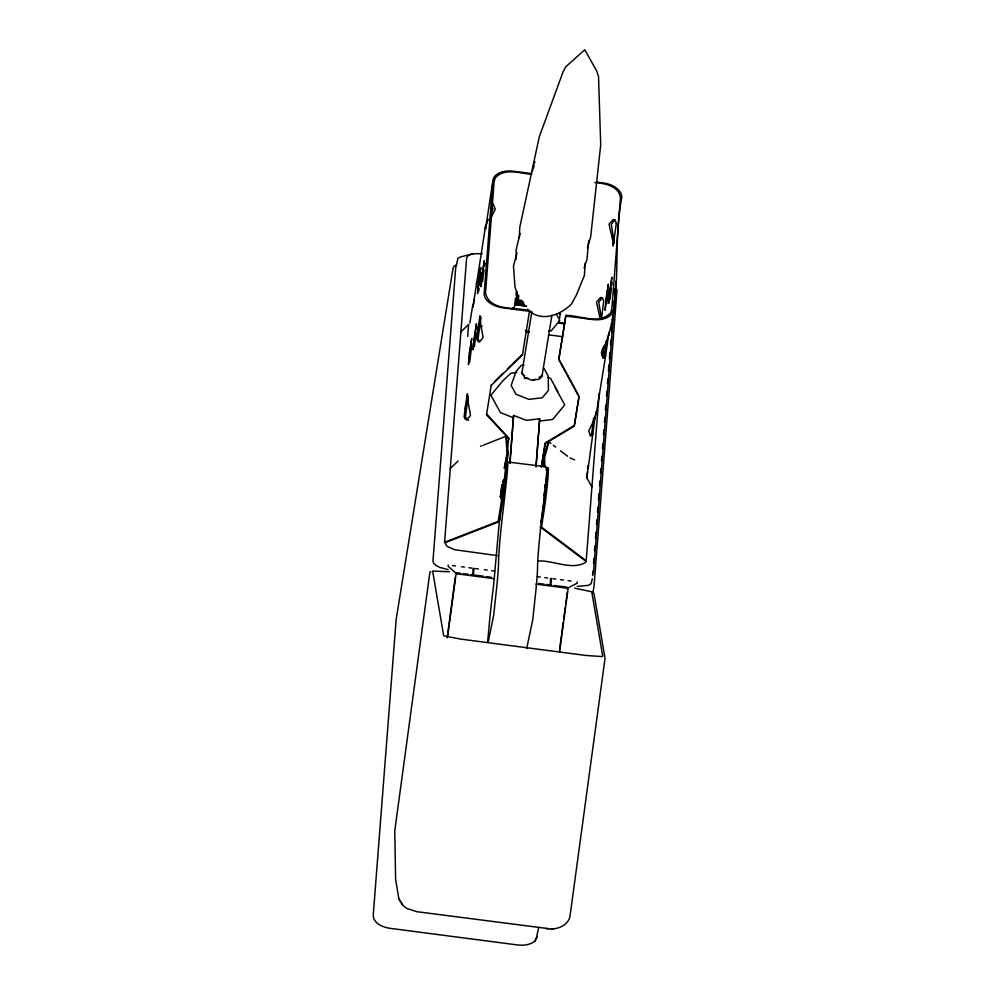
<?xml version="1.0" encoding="UTF-8"?>
<svg xmlns="http://www.w3.org/2000/svg" width="995" height="995" viewBox="0 0 995 995"><rect width="100%" height="100%" fill="white"/><g stroke="black" fill="none" stroke-linecap="round" stroke-linejoin="round"><path stroke-width="1.49" d="M519.328 238.166L519.776 227.333L539.29 136.85L563.071 71.851L565.869 66.727L584.749 49.75L596.577 70.732L598.53 76.478L600.706 144.872L590.707 236.599L587.398 248.153M544.812 487.488L544.675 484.888M585.135 263.24L584.426 275.404L576.404 294.993L571.553 303.861C560.272 315.502 540.248 322.741 527.512 309.196M515.995 297.791L515.97 304.843L526.529 306.224M516.243 295.565L516.43 292.455L516.256 293.562M499.652 518.134L493.532 586.08A52.163 2.5 -82.9 0 0 489.751 618.952L487.612 642.049M509.838 463.384L513.582 415.412L526.392 420.325L539.688 418.82L536.081 466.767M509.975 463.359L513.582 415.412M535.944 466.792L539.688 418.82M467.675 336.472L468.608 324.407L460.884 331.882M531.628 173.59L513.507 171.227A19.863 12.064 9.2 0 0 492.898 180.717L484.179 293.214A19.863 12.064 9.2 0 0 502.923 307.841L529.514 311.311L529.564 310.627C516.082 306.97 489.416 311.646 485.51 292.816L494.142 181.438L495.373 177.881C504.502 167.421 520.149 173.553 531.703 174.287M564.575 323.872L558.792 323.114L558.842 322.43L564.874 323.226M541.342 467.351L545.198 443.571L574.252 426.183L579.003 396.831L558.792 359.655L565.906 315.365C579.948 315.216 598.965 325.104 610.582 312.878L611.813 309.308L620.445 197.93C619.201 185.99 604.637 183.341 594.848 182.533M591.913 486.99L586.888 477.849L587.361 471.817M587.585 468.807L587.821 465.797M599.177 393.348L586.204 560.732L585.309 562.623C571.018 570.409 553.63 560.284 538.544 560.993M608.965 335.228L608.915 332.579L605.607 355.986L604.674 357.603L603.069 358.299L601.353 352.951C624.885 305.739 611.515 247.979 621.775 197.532A19.863 12.064 9.2 0 0 603.02 182.906L596.988 182.122M592.323 578.742L591.105 583.779L588.542 585.309L577.237 586.428M592.572 575.645L592.933 570.993M593.53 563.245L593.891 558.605M594.488 550.857L594.848 546.205M595.445 538.457L595.93 532.25M596.527 524.502L596.888 519.863M597.497 512.114L597.858 507.462M598.455 499.714L598.94 493.508M599.537 485.759L599.898 481.12M600.495 473.371L600.856 468.72M601.453 460.971L601.813 456.319M602.423 448.571L602.783 443.919M603.505 434.628L603.865 429.977M604.462 422.228L604.823 417.577M605.42 409.828L605.781 405.176M606.502 395.886L606.863 391.234M607.46 383.485L607.821 378.834M608.43 371.085L608.903 364.891M609.388 358.685L609.86 352.491M610.47 344.743L610.83 340.091M611.428 332.342L611.788 327.691M612.385 319.942L612.746 315.303M613.467 306L613.828 301.348M614.425 293.6L614.786 288.948M593.343 574.053L616.054 281.162M617.049 289.62L594.115 585.47L592.871 593.132M500.522 495.124L501.841 484.764M501.617 494.677L501.107 496.629L501.53 492.363M588.654 240.902L587.038 259.235L584.09 267.966M545.782 491.816L546.019 489.353M488.334 219.211L485.46 226.661L472.899 307.181L474.416 298.948M469.677 362.155L471.978 343.735M478.757 291.125L479.068 288.214M479.379 285.316L481.058 272.705M474.54 345.924L475.162 340.103M482.6 281.374L483.06 277.008M472.824 574.065L473.321 569.613M473.471 574.152L473.956 568.369M550.223 584.164L550.708 578.394M550.882 584.252L551.354 578.481M606.801 303.425L608.442 290.751M586.888 477.849L595.296 415.45M603.754 346.011L602.535 355.974M610.034 299.483L611.39 288.052M518.855 295.838L518.096 300.117L521.144 300.291M532.524 170.742L533.743 164.859M502.923 494.366L503.209 491.903M518.096 300.117L518.246 298.898L517.189 303.326L523.246 303.885M502.127 484.801L501.368 490.771M500.995 496.194L501.517 491.779M502.948 485.025L502.326 489.95M504.142 486.903L504.49 483.968M518.283 295.216L517.412 302.53L523.407 303.313M533.457 168.342L533.817 165.332M514.353 307.604L512.985 308.114L514.353 307.604L515.435 298.674M517.189 303.326L517.338 302.045C516.38 306.87 516.952 302.343 515.97 304.843M534.489 162.969L534.912 161.675M543.917 495.746L544.389 491.916M447.153 637.919L455.312 577.187M447.588 636.987L456.108 573.705L494.478 578.717M559.6 649.486L561.404 635.743M559.65 651.625L568.157 588.343L535.932 584.127M561.603 634.213L563.245 622.099M563.655 619.077L565.309 606.962M565.72 603.928L567.361 591.826M483.222 275.553L484.005 270.018M475.324 338.661L476.107 333.114M515.92 302.368L517.375 292.057M601.49 318.848L603.704 301.298L602.821 298.861L600.694 297.393L596.49 301.97L600.147 318.736M601.627 355.14L602.609 348.213M611.788 285.291L612.174 282.518M593.629 418.049L591.801 432.837L590.794 435.026M602.908 355.315L603.505 351.16M606.042 341.559L604.413 354.966L603.405 357.155M531.84 311.684L521.803 373.722L524.663 375.737M551.902 315.228L541.976 376.359L540.335 378.336M506.753 463.496L508.333 453.185L506.306 436.071M544.713 499.913L545.086 497.463M502.201 487.264L502.562 484.975M502.985 494.938L503.445 492.003M469.851 322.989L472.836 304.545M492.898 180.717L485.51 229.31L485.46 226.661M491.331 384.692L486.518 414.728L508.855 438.832M506.928 450.723L508.905 438.148L486.567 414.044M529.564 310.627L522.45 354.904L491.269 385.376M497.338 555.62L454.553 549.713L447.178 546.392L444.578 542.25L498.159 521.417L500.05 509.726A29.738 0.97 -82.2 0 0 505.261 470.946A29.738 0.97 -82.2 0 0 504.341 468.284L507.015 453.023L505.833 435.574M482.202 253.688L473.234 253.762L469.777 254.745L467.501 256.25L466.605 258.14L444.578 542.25L445.897 542.412L499.465 521.591L501.368 509.9A29.738 0.97 -82.2 0 0 505.895 477.239A29.738 0.97 -82.2 0 0 506.915 462.663M558.792 323.114L560.272 313.599L560.222 314.283L558.954 313.425M541.392 466.667L545.248 442.887L574.302 425.499L579.053 396.147M565.906 315.365L558.842 358.971L578.331 394.816M540.845 522.512L542.039 515.211A29.738 1.43 -82.9 0 0 546.504 479.279A29.738 1.43 -82.9 0 0 545.994 469.802M541.454 527.064L540.136 526.902L584.886 560.558L586.204 560.732L541.454 527.064L543.345 515.373A29.738 1.43 -82.9 0 0 547.524 482.674A29.738 1.43 -82.9 0 0 547.909 468.023M605.607 355.986L596.353 413.099L594.786 418.696L588.741 430.823L590.458 436.171L592.995 433.87M536.205 938.683L538.705 927.527M503.122 498.047L505.174 479.627L504.776 480.921M502.898 482.276L503.557 479.764L500.796 498.756M500.622 495.124L500.933 493.532M484.59 265.864L485.087 263.364M476.692 328.959L477.202 326.459M481.082 317.169L478.11 338.474L478.993 340.912M468.21 396.296L465.498 416.345L466.381 418.783L468.508 420.251M595.545 414.206L596.055 411.706M488.197 642.111L493.731 614.935L497.027 584.202A52.163 2.5 -82.9 0 0 498.557 562.051A63.419 3.035 -82.9 0 1 503.681 505.671L505.833 486.717A33.42 1.604 -82.9 0 0 507.786 463.135L507.089 461.904L546.093 466.767L546.79 467.998A33.42 1.604 -82.9 0 1 544.837 491.58L542.685 510.534A63.419 3.035 -82.9 0 0 537.561 566.914A52.163 2.5 -82.9 0 1 536.031 589.065L532.735 619.785L526.703 648.553M520.024 233.489L516.106 249.969L516.169 259.098M517.052 252.829L513.495 266.138L514.975 286.97L518.358 296.92M544.949 466.978L544.551 457.924L549.128 441.22M543.631 466.817L543.245 457.75L548.519 441.581L550.907 443.422M491.082 217.482L495.286 209.224L493.097 203.826M456.705 264.72L454.068 266.25L453.048 268.215L396.159 619.475L373.224 915.325C373.56 923.658 382.839 927.253 389.903 928.298L517.773 944.989C523.756 945.685 530.161 944.927 534.974 941.034L535.957 939.143M534.974 941.034L537.225 936.73M490.97 212.656L493.072 208.938L491.928 206.724M476.207 283.774L477.14 282.17M615.047 219.746L611.316 224.373L614.325 243.489M602.435 297.617L598.704 302.256L601.54 318.45M559.799 320.452L551.242 330.813L548.332 331.161M494.552 381.545L503.147 373.137M507.45 368.934L522.499 354.22M450.3 468.496L458.023 461.021M566.541 588.667L577.187 583.169L577.162 581.851M532.661 380.538L535.173 379.207M430.723 571.54L429.952 571.889L394.766 830.788L395.624 879.381L398.871 898.908L403.025 905.5L406.594 908.323L416.606 911.656L548.108 928.584M483.346 445.238L504.863 436.643M539.203 377.453C545.111 375.563 541.529 373.224 538.867 379.282L531.579 380.152L524.564 377.403L521.965 372.677M480.51 446.183L481.916 445.81M473.234 253.762L460.474 256.921L457.924 258.451L455.673 268.177L432.962 561.068L433.646 563.232L435.909 565.384L439.554 567.337L448.123 569.65M545.621 928.497C554.986 930.275 566.578 927.116 569.861 917.266L605.035 658.367L593.94 593.294M524.079 365.103L521.156 365.451L515.87 371.844L511.181 385.525L516.007 394.294L528.905 399.356L542.325 397.739L548.394 390.388L548.245 376.073L544.054 368.448M516.679 372.516L510.895 373.212L502.96 380.662L490.908 395.251L500.485 412.651L513.283 417.664M539.389 421.072L552.698 419.467L564.75 404.89L555.173 387.478M524.402 378.448L528.022 378.274M551.093 928.696L553.581 928.783M517.786 300.465L522.338 300.888M517.649 301.721L523.706 302.281M516.89 303.612L524.464 304.308M516.728 304.93L525.82 305.763M505.012 479.951L502.649 498.992M449.367 571.789L432.638 571.03L443.633 635.457L444.541 636.016L460.847 639.126L586.03 655.469L602 656.563L602.746 656.227L591.764 591.801L574.538 588.132M565.844 316.049L592.435 319.519A19.863 12.064 9.2 0 0 613.044 310.042M479.204 325.8L482.227 326.186M526.218 331.932L529.253 332.33M548.966 334.905L562.623 336.683M543.245 457.75L544.551 457.924M498.159 521.417L499.465 521.591M452.588 565.583L455.548 565.968M461.469 566.74L464.429 567.125M468.869 567.71L471.817 568.095M475.436 568.568L478.396 568.953M484.316 569.725L487.264 570.11M491.704 570.695L494.664 571.08M537.387 576.652L540.347 577.038M544.787 577.622L547.747 578.008M552.884 578.68L555.919 579.078M560.471 579.662L563.506 580.06M568.058 580.657L571.093 581.055M455.474 572.585L460.536 573.257M463.11 573.593L468.21 574.252M470.734 574.588L483.558 576.254M486.008 576.578L491.231 577.262M538.817 583.468L544.004 584.152M546.491 584.475L551.64 585.147M554.165 585.47L566.901 587.137M499.876 496.468L501.107 496.629M525.323 330.352L529.527 331.994M547.797 377.304L550.571 378.398L557.847 391.62M570.035 457.862L574.563 459.889M553.295 445.25L555.67 447.078M560.446 450.747L567.61 456.245M456.232 573.443L448.185 566.329L448.16 565.011M398.871 898.908L403.025 905.5M556.404 314.271L558.444 317.977M551.267 579.189L551.292 580.359M550.621 579.102L550.645 580.272M473.297 568.294L473.234 570.172M469.317 353.262L468.446 364.63L471.705 338.586L469.317 353.262M478.396 282.232L477.525 293.6L480.784 267.555L478.396 282.232M465.051 408.323L464.118 417.042L465.125 418.907L466.767 420.027L470.486 415.388C469.404 408.062 467.414 401.097 467.439 393.634L465.051 408.323M474.043 338.487L473.16 349.854L476.418 323.798L474.043 338.487M481.941 275.391L481.058 286.759L484.316 260.702L481.941 275.391M477.675 330.44L476.729 339.171L477.737 341.024L479.379 342.143L483.11 337.516C482.015 330.191 480.025 323.213 480.05 315.763L477.675 330.44M605.992 298.898L605.109 310.253L608.368 284.209L605.992 298.898M616.315 223.415L613.094 245.964C613.119 238.439 610.233 231.524 609.102 224.086L613.306 219.509L615.432 220.977L616.315 223.415M609.525 292.045L608.641 303.413L611.9 277.356L609.525 292.045"/></g></svg>
